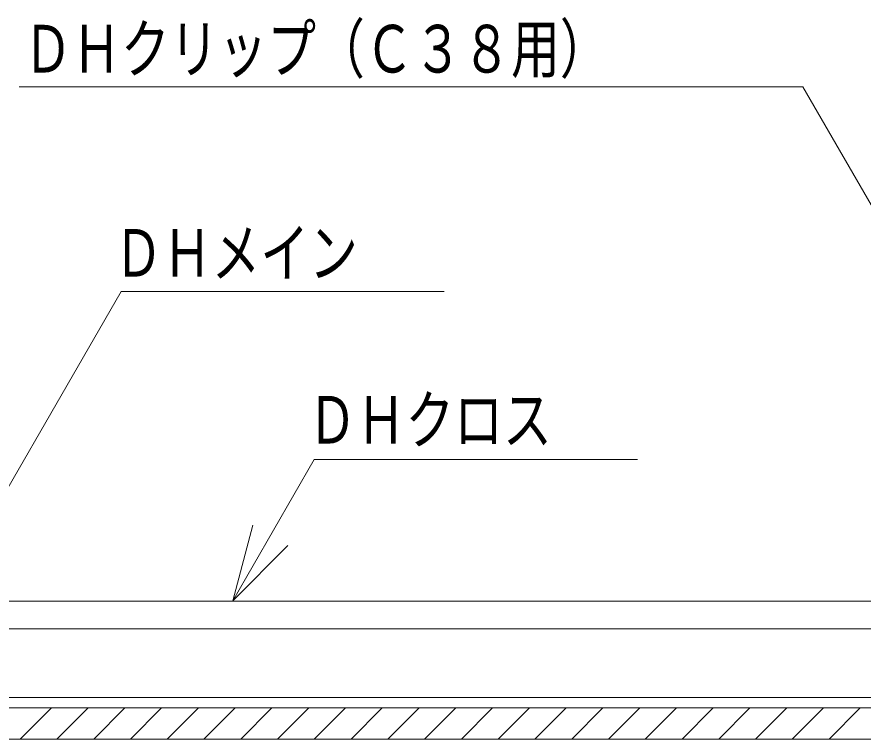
# Model space of a CAD drawing. Units: millimetres, scale not verified. Extents: x -205 to 205, y -142 to 142.
# Drawn here: x 20.6 to 53.14, y 51.98 to 79.74 of the extents above; entities that cross this region are included whole.
import ezdxf
from ezdxf.enums import TextEntityAlignment as Align

# ---------------------------------------------------------------- set-up
doc = ezdxf.new("R2010")
doc.units = ezdxf.units.MM
doc.header["$LTSCALE"] = 0.25
doc.layers.add('0-1_0-0 基本', color=7, linetype='Continuous', lineweight=18)
doc.layers.add('0-3_0-2 インサート', color=7, linetype='Continuous', lineweight=18)
doc.styles.add('ＭＳ ゴシック', font='')
doc.styles.get('ＭＳ ゴシック').set_extended_font_data('MS Gothic')

msp = doc.modelspace()

# ---------------------------------------------------------------- linework, layer by layer
at = {"layer": '0-1_0-0 基本'}
for p, q in [((18.2725, 57.2799), (60.3725, 57.2799)), ((18.2725, 56.2199), (60.3725, 56.2199)), ((19.8825, 53.5799), (84.9225, 53.5799)), ((84.9225, 53.1799), (12.1877, 53.1799)), ((20.7248, 51.9799), (21.9248, 53.1799)), ((22.139, 51.9799), (23.339, 53.1799)), ((23.5532, 51.9799), (24.7532, 53.1799)), ((24.9674, 51.9799), (26.1674, 53.1799)), ((26.3816, 51.9799), (27.5816, 53.1799)), ((27.7958, 51.9799), (28.9958, 53.1799)), ((29.21, 51.9799), (30.41, 53.1799)), ((30.6243, 51.9799), (31.8243, 53.1799)), ((32.0385, 51.9799), (33.2385, 53.1799)), ((33.4527, 51.9799), (34.6527, 53.1799)), ((34.8669, 51.9799), (36.0669, 53.1799)), ((36.2811, 51.9799), (37.4811, 53.1799)), ((37.6953, 51.9799), (38.8953, 53.1799)), ((39.1095, 51.9799), (40.3095, 53.1799)), ((40.5238, 51.9799), (41.7238, 53.1799)), ((41.938, 51.9799), (43.138, 53.1799)), ((43.3522, 51.9799), (44.5522, 53.1799)), ((44.7664, 51.9799), (45.9664, 53.1799)), ((46.1806, 51.9799), (47.3806, 53.1799)), ((47.5948, 51.9799), (48.7948, 53.1799)), ((49.009, 51.9799), (50.209, 53.1799)), ((50.4233, 51.9799), (51.6233, 53.1799)), ((51.8375, 51.9799), (53.0375, 53.1799)), ((12.1877, 51.9799), (84.9225, 51.9799))]:
    msp.add_line(p, q, dxfattribs=at)
at = {"layer": '0-3_0-2 インサート'}
for p, q in [((20.6908, 77.0534), (50.8332, 77.0534)), ((60.4813, 60.3424), (50.8332, 77.0534)), ((24.6042, 69.1934), (37.0376, 69.1934)), ((32.034, 62.7266), (28.9009, 57.2999)), ((32.034, 62.7266), (44.4673, 62.7266)), ((28.9009, 57.2999), (29.6773, 60.1977)), ((28.9009, 57.2999), (31.0222, 59.4212))]:
    msp.add_line(p, q, dxfattribs=at)
msp.add_lwpolyline([(24.6042, 69.1934), (17.7375, 57.2999), (19.8588, 59.4212)], dxfattribs=at)

# ---------------------------------------------------------------- texts
at = {"layer": '0-3_0-2 インサート', "style": 'ＭＳ ゴシック', "width": 0.75}
for s, p in [('ＤＨクリップ（Ｃ３８用）', (20.8538, 77.0534)), ('ＤＨメイン', (24.3355, 69.2062)), ('ＤＨクロス', (31.7941, 62.7884))]:
    msp.add_text(s, height=1.833, dxfattribs=at).set_placement(p, align=Align.BOTTOM_LEFT)

doc.saveas('drawing.dxf')
